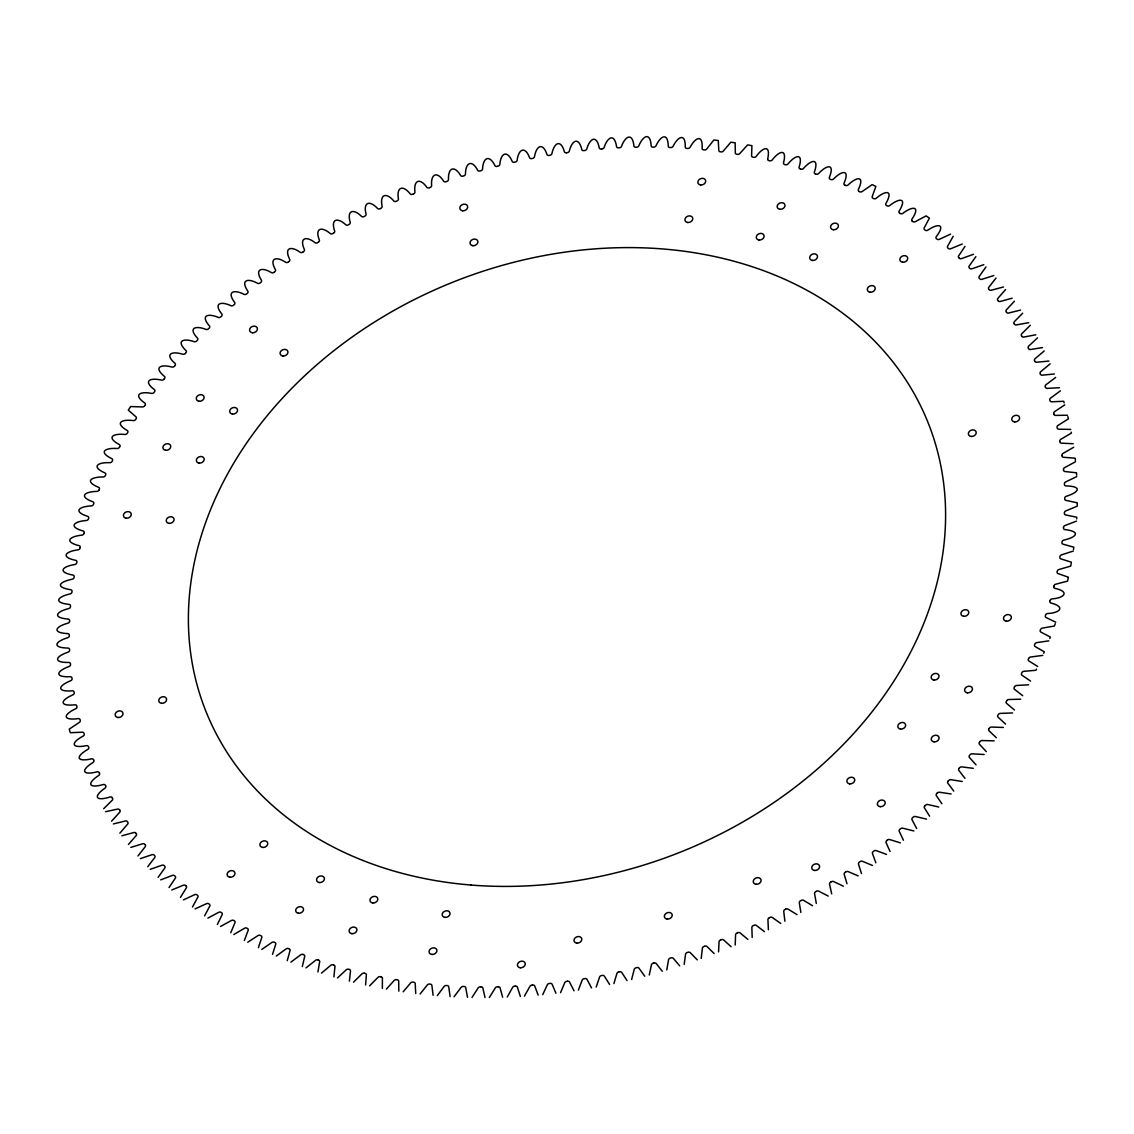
<?xml version="1.0" encoding="UTF-8"?>
<svg xmlns="http://www.w3.org/2000/svg" width="1134" height="1134" viewBox="0 0 1134 1134"><rect width="100%" height="100%" fill="white"/><g stroke="black" fill="none" stroke-linecap="round" stroke-linejoin="round"><path stroke-width="1.5" d="M752.182 937.435L751.856 927.555A2.155 1.701 -21.8 0 1 753.274 925.627L753.472 925.542M1077.286 502.816L1066.116 500.392A2.155 1.701 -21.8 0 1 1064.727 498.832L1064.727 498.294A2.155 1.701 -21.8 0 1 1066.116 496.352C1079.554 492.17 1082.332 486.231 1065.889 485.919A2.155 1.701 -21.8 0 1 1064.429 484.416L1064.401 483.878A2.155 1.701 -21.8 0 1 1065.719 481.907L1076.747 476.592M1077.272 503.779L1077.215 506.175L1065.903 510.881A2.155 1.701 -21.8 0 0 1064.429 512.795L1064.429 512.795M365.602 984.978L366.339 974.956A2.155 1.701 -21.8 0 0 364.978 973.369L364.609 973.284M69.571 621.106L69.585 620.667A2.155 1.701 -21.8 0 0 68.267 619.051C52.15 617.874 55.864 611.708 68.919 608.519A2.155 1.701 -21.8 0 0 70.464 606.633L70.506 606.123A2.155 1.701 -21.8 0 0 69.259 604.436C53 602.707 57.31 596.711 70.351 593.862A2.155 1.701 -21.8 0 0 71.952 592.033L72.023 591.48A2.155 1.701 -21.8 0 0 70.861 589.779C54.432 587.086 59.294 581.884 72.378 579.176A2.155 1.701 -21.8 0 0 74.064 577.39L74.149 576.837A2.155 1.701 -21.8 0 0 73.058 575.094C57.154 572.188 62.129 566.461 75.014 564.491A2.155 1.701 -21.8 0 0 76.758 562.733L76.857 562.251A2.155 1.701 -21.8 0 0 75.865 560.394C59.974 557.049 65.531 551.408 78.26 549.792A2.155 1.701 -21.8 0 0 80.06 548.076L80.145 547.694M69.571 621.177L69.571 621.177A2.155 1.701 -21.8 0 1 68.097 623.119C54.956 626.705 51.795 632.885 67.884 633.608A2.155 1.701 -21.8 0 1 69.273 635.168L69.273 635.706A2.155 1.701 -21.8 0 1 67.884 637.648C54.574 641.702 51.937 647.812 68.111 648.081A2.155 1.701 -21.8 0 1 69.571 649.584L69.599 650.122A2.155 1.701 -21.8 0 1 68.281 652.093C54.971 656.558 52.873 662.766 68.933 662.454A2.155 1.701 -21.8 0 1 70.478 663.9L70.521 664.439A2.155 1.701 -21.8 0 1 69.273 666.423C55.935 671.314 54.404 677.466 70.379 676.7A2.155 1.701 -21.8 0 1 71.981 678.104L72.052 678.628A2.155 1.701 -21.8 0 1 70.889 680.641C57.565 685.971 56.657 692.109 72.42 690.819A2.155 1.701 -21.8 0 1 74.093 692.165L74.192 692.69A2.155 1.701 -21.8 0 1 73.1 694.731C59.634 700.557 59.464 706.525 75.071 704.795A2.155 1.701 -21.8 0 1 76.814 706.071L76.914 706.595A2.155 1.701 -21.8 0 1 75.907 708.651C62.554 714.874 62.781 720.756 78.317 718.602A2.155 1.701 -21.8 0 1 80.117 719.821L80.245 720.331A2.155 1.701 -21.8 0 1 79.323 722.401L69.259 729.119L69.713 730.707L70.294 732.72L82.158 732.21A2.155 1.701 -21.8 0 1 84.015 733.372L84.171 733.882A2.155 1.701 -21.8 0 1 83.335 735.966C70.067 743.096 71.456 748.638 86.581 745.633A2.155 1.701 -21.8 0 1 88.509 746.725L88.693 747.221A2.155 1.701 -21.8 0 1 87.928 749.333C74.83 756.803 76.857 762.232 91.599 758.83A2.155 1.701 -21.8 0 1 93.583 759.865M1064.415 513.135L1064.415 513.234A2.155 1.701 -21.8 0 0 1065.733 514.949L1076.761 517.232L1076.662 518.918M349.371 981.123L350.505 971.073A2.155 1.701 -21.8 0 0 349.229 969.442M1063.522 527.664L1063.536 527.367A2.155 1.701 -21.8 0 1 1065.081 525.481L1076.52 521.101M1063.508 527.764L1063.494 527.877A2.155 1.701 -21.8 0 0 1064.741 529.564C1081.198 531.435 1076.861 537.204 1063.649 540.138A2.155 1.701 -21.8 0 0 1062.048 541.967L1061.977 542.491A2.155 1.701 -21.8 0 0 1063.153 544.221L1073.827 547.183L1073.487 549.607M718.545 951.851L719.069 941.844A2.155 1.701 -21.8 0 1 720.629 939.987M767.661 159.043C771.007 144.117 762.856 147.136 756.094 156.549A2.155 1.701 -21.8 0 1 753.614 157.3L753.019 157.187A2.155 1.701 -21.8 0 1 751.587 155.642L751.913 145.676L747.604 144.897L739.963 153.374A2.155 1.701 -21.8 0 1 737.398 154.337L736.788 154.238A2.155 1.701 -21.8 0 1 735.3 152.764L735.186 142.841L732.748 142.473L730.835 142.189L723.407 150.992A2.155 1.701 -21.8 0 1 720.983 151.885L720.359 151.8A2.155 1.701 -21.8 0 1 718.8 150.368L718.276 140.517L716.348 140.29L713.867 140.006L706.765 148.965A2.155 1.701 -21.8 0 1 704.37 149.929L703.817 149.872A2.155 1.701 -21.8 0 1 702.102 148.497C703.066 133.656 695.355 137.398 689.968 147.448A2.155 1.701 -21.8 0 1 687.587 148.483L686.991 148.441A2.155 1.701 -21.8 0 1 685.262 147.122C685.631 132.593 677.948 136.364 673.001 146.456A2.155 1.701 -21.8 0 1 670.662 147.548L670.024 147.519A2.155 1.701 -21.8 0 1 668.266 146.272C668.011 131.856 660.498 135.74 655.92 145.974A2.155 1.701 -21.8 0 1 653.609 147.122L652.971 147.122A2.155 1.701 -21.8 0 1 651.143 145.932C650.377 131.587 643.006 135.57 638.726 145.988A2.155 1.701 -21.8 0 1 636.457 147.222L635.805 147.222A2.155 1.701 -21.8 0 1 633.92 146.088C632.531 132.182 625.273 135.952 621.446 146.527A2.155 1.701 -21.8 0 1 619.207 147.817L618.569 147.845A2.155 1.701 -21.8 0 1 616.612 146.782C614.529 132.962 607.569 136.775 604.096 147.59A2.155 1.701 -21.8 0 1 601.899 148.923M1071.432 562.209L1060.942 558.906A2.155 1.701 -21.8 0 1 1059.851 557.163L1059.95 556.61A2.155 1.701 -21.8 0 1 1061.622 554.824L1073.274 551.067M684.185 964.368L685.531 954.318A2.155 1.701 -21.8 0 1 687.232 952.532L687.856 952.319A2.155 1.701 -21.8 0 1 690.237 952.688L697.282 959.86M1071.219 563.414L1070.709 566.093L1058.986 569.509A2.155 1.701 -21.8 0 0 1057.242 571.267L1057.129 571.819A2.155 1.701 -21.8 0 0 1058.135 573.606L1068.426 577.234M302.31 966.537L304.692 956.472A2.155 1.701 -21.8 0 0 303.643 954.7L303.331 954.587M666.778 969.91L668.536 959.846A2.155 1.701 -21.8 0 1 670.307 958.102L670.945 957.904A2.155 1.701 -21.8 0 1 673.284 958.358L679.691 965.856M1068.313 577.716L1067.548 581.118L1055.74 584.208A2.155 1.701 -21.8 0 0 1053.94 585.924L1053.84 586.335M287.242 960.696L290.02 950.646A2.155 1.701 -21.8 0 0 289.071 948.846L288.901 948.775M80.174 547.594L80.188 547.524A2.155 1.701 -21.8 0 0 79.267 545.709C63.476 541.825 69.543 536.368 82.087 535.12A2.155 1.701 -21.8 0 0 83.944 533.448M1053.812 586.476L1053.812 586.434A2.155 1.701 -21.8 0 0 1054.733 588.291C1070.17 591.594 1064.5 598.114 1051.913 598.88A2.155 1.701 -21.8 0 0 1050.056 600.552M649.258 974.971L651.426 964.892A2.155 1.701 -21.8 0 1 653.255 963.205L653.652 963.092M272.514 954.374L275.704 944.353A2.155 1.701 -21.8 0 0 274.825 942.51L274.825 942.51M1049.985 600.793L1049.9 601.063A2.155 1.701 -21.8 0 0 1050.736 602.962C1066.003 606.775 1059.95 613.111 1047.49 613.508A2.155 1.701 -21.8 0 0 1045.576 615.138L1045.392 615.677A2.155 1.701 -21.8 0 0 1046.158 617.576L1055.754 622.169M83.987 533.306L84.1 532.909A2.155 1.701 -21.8 0 0 83.264 531.038C67.7 526.672 74.121 521.342 86.51 520.492A2.155 1.701 -21.8 0 0 88.438 518.862L88.608 518.323A2.155 1.701 -21.8 0 0 87.842 516.424C72.434 511.462 79.238 506.402 91.514 505.906A2.155 1.701 -21.8 0 0 93.498 504.332L93.697 503.794A2.155 1.701 -21.8 0 0 93.016 501.866C78.062 496.423 84.866 491.546 97.099 491.405A2.155 1.701 -21.8 0 0 99.14 489.874M631.624 979.521L634.204 969.471A2.155 1.701 -21.8 0 1 636.089 967.812L636.727 967.642A2.155 1.701 -21.8 0 1 639.009 968.238L644.693 976.19M613.919 983.575L616.896 973.539A2.155 1.701 -21.8 0 1 618.838 971.937M1055.258 623.615L1054.407 626.025L1042.486 628.094A2.155 1.701 -21.8 0 0 1040.502 629.668L1040.303 630.206A2.155 1.701 -21.8 0 0 1040.984 632.134L1050.325 637.039L1049.772 638.47M596.158 987.119L599.546 977.125A2.155 1.701 -21.8 0 1 601.53 975.566M99.154 489.845L99.353 489.349A2.155 1.701 -21.8 0 0 98.757 487.379C83.973 481.426 91.131 476.776 103.265 476.989A2.155 1.701 -21.8 0 0 105.349 475.529L105.59 474.99A2.155 1.701 -21.8 0 0 105.079 473.006C90.55 466.513 98.048 462.119 109.984 462.7A2.155 1.701 -21.8 0 0 112.124 461.283L112.379 460.744A2.155 1.701 -21.8 0 0 111.954 458.731C97.708 451.814 105.448 447.647 117.27 448.525A2.155 1.701 -21.8 0 0 119.453 447.165L119.665 446.768M578.354 990.152L582.139 980.201A2.155 1.701 -21.8 0 1 584.194 978.699M1043.705 653.241L1044.315 651.823L1035.243 646.621A2.155 1.701 -21.8 0 1 1034.647 644.651L1034.86 644.126A2.155 1.701 -21.8 0 1 1036.901 642.595L1048.822 640.866M1042.77 655.395L1030.735 657.011A2.155 1.701 -21.8 0 0 1028.651 658.471L1028.651 658.471M217.374 924.451L222.136 914.684A2.155 1.701 -21.8 0 0 221.584 912.7L221.144 912.416A2.155 1.701 -21.8 0 0 218.635 912.36L207.876 918.115M1028.595 658.613L1028.467 658.882A2.155 1.701 -21.8 0 0 1028.921 660.994L1037.723 666.494M560.55 992.661L564.718 982.781A2.155 1.701 -21.8 0 1 566.816 981.335L567.383 981.25M1036.49 669.103L1035.923 670.279L1024.016 671.3A2.155 1.701 -21.8 0 0 1021.876 672.717L1021.621 673.256A2.155 1.701 -21.8 0 0 1022.046 675.269L1030.551 681.052M204.616 915.847L209.747 906.179A2.155 1.701 -21.8 0 0 209.294 904.181L208.84 903.855A2.155 1.701 -21.8 0 0 206.374 903.741L195.048 908.915M542.732 994.66L547.297 984.851A2.155 1.701 -21.8 0 1 549.451 983.461L550.089 983.391A2.155 1.701 -21.8 0 1 552.145 984.326L555.929 993.228M119.708 446.668L119.736 446.64A2.155 1.701 -21.8 0 0 119.396 444.599C105.533 437.143 113.443 433.216 125.094 434.492A2.155 1.701 -21.8 0 0 127.32 433.188L127.618 432.664A2.155 1.701 -21.8 0 0 127.377 430.608C113.91 422.713 121.891 418.999 133.472 420.615A2.155 1.701 -21.8 0 0 135.726 419.382L136.052 418.871A2.155 1.701 -21.8 0 0 135.896 416.788L128.298 410.168L129.474 408.368L130.665 406.553L142.36 406.936A2.155 1.701 -21.8 0 0 144.656 405.745L144.684 405.717M1014.462 687.006L1014.306 687.303A2.155 1.701 -21.8 0 0 1014.604 689.401L1022.698 695.709M180.434 897.405L186.302 887.95A2.155 1.701 -21.8 0 0 186.019 885.895M1006.623 700.911L1006.397 701.294A2.155 1.701 -21.8 0 0 1006.623 703.392L1014.406 709.969M507.238 997.084L512.554 987.473A2.155 1.701 -21.8 0 1 514.793 986.183L515.12 986.169M1012.577 712.946L1000.528 713.385A2.155 1.701 -21.8 0 0 998.274 714.618L997.991 715.072A2.155 1.701 -21.8 0 0 998.104 717.212L1005.56 724.059M169.037 887.568L175.274 878.24A2.155 1.701 -21.8 0 0 175.075 876.171L174.679 875.802A2.155 1.701 -21.8 0 0 172.283 875.462L160.73 879.856M964.963 246.432L958.825 255.618A2.155 1.701 -21.8 0 0 958.925 257.829M158.122 877.333L164.714 868.148A2.155 1.701 -21.8 0 0 164.614 866.064L164.232 865.681A2.155 1.701 -21.8 0 0 161.864 865.27L150.198 869.339M975.878 256.667L969.286 265.852A2.155 1.701 -21.8 0 0 969.386 267.936L969.698 268.248A2.155 1.701 -21.8 0 0 972.136 268.73L983.802 264.661M144.783 405.561L145.01 405.249A2.155 1.701 -21.8 0 0 144.939 403.151C132.465 394.462 140.559 391.117 151.772 393.441A2.155 1.701 -21.8 0 0 154.111 392.321L154.479 391.825A2.155 1.701 -21.8 0 0 154.493 389.713C142.317 380.457 150.624 377.494 161.694 380.159A2.155 1.701 -21.8 0 0 164.061 379.096L164.317 378.756M989.061 728.666L989.344 728.255A2.155 1.701 -21.8 0 1 991.64 727.064L1003.335 727.447M472.027 997.424L478.08 988.026A2.155 1.701 -21.8 0 1 480.391 986.878L480.915 986.878M994.149 740.842L982.228 740.559A2.155 1.701 -21.8 0 0 979.889 741.679L979.578 742.118M147.718 866.73L154.649 857.701A2.155 1.701 -21.8 0 0 154.635 855.603L154.635 855.603M986.282 751.629L979.507 744.287A2.155 1.701 -21.8 0 1 979.535 742.175M984.142 754.493L972.306 753.841A2.155 1.701 -21.8 0 0 969.939 754.904L969.584 755.357A2.155 1.701 -21.8 0 0 969.457 757.512L976.048 764.883M164.373 378.699L164.444 378.614A2.155 1.701 -21.8 0 0 164.543 376.488C152.92 366.892 161.184 364.028 172.113 367.104A2.155 1.701 -21.8 0 0 174.508 366.112L174.523 366.069M437.285 995.666L444.032 986.552A2.155 1.701 -21.8 0 1 446.413 985.517L447.037 985.559A2.155 1.701 -21.8 0 1 448.738 986.878L450.099 996.559M128.44 844.447L136.037 835.744A2.155 1.701 -21.8 0 0 136.193 833.618L136.052 833.433M1005.56 289.553L997.963 298.27A2.155 1.701 -21.8 0 0 997.807 300.382M174.65 365.928L174.905 365.63A2.155 1.701 -21.8 0 0 175.09 363.504C164.005 353.567 172.17 350.916 182.999 354.29A2.155 1.701 -21.8 0 0 185.423 353.354M959.279 768.157L959.492 767.888A2.155 1.701 -21.8 0 1 961.887 766.896L973.27 768.328M959.151 768.313L959.095 768.37A2.155 1.701 -21.8 0 0 958.91 770.496L964.963 778.321M420.133 993.994L427.234 985.035A2.155 1.701 -21.8 0 1 429.63 984.071L430.254 984.128A2.155 1.701 -21.8 0 1 431.898 985.503L433.103 995.312M1014.406 301.219L1006.496 309.738A2.155 1.701 -21.8 0 0 1006.241 311.864L1006.269 311.893M948.336 780.901L948.577 780.646A2.155 1.701 -21.8 0 1 951.001 779.71L962.242 781.482M185.551 353.213L185.834 352.887A2.155 1.701 -21.8 0 0 186.118 350.76C175.444 340.37 183.722 337.989 194.368 341.731A2.155 1.701 -21.8 0 0 196.806 340.88L197.245 340.413A2.155 1.701 -21.8 0 0 197.614 338.286C187.592 327.712 195.714 325.345 206.175 329.455A2.155 1.701 -21.8 0 0 208.642 328.662L209.095 328.208A2.155 1.701 -21.8 0 0 209.549 326.082C200.038 315.224 208.004 312.998 218.437 317.463A2.155 1.701 -21.8 0 0 220.917 316.74L221.385 316.301A2.155 1.701 -21.8 0 0 221.924 314.175C213.036 303.09 220.889 300.921 231.123 305.783A2.155 1.701 -21.8 0 0 233.618 305.131L234.1 304.706A2.155 1.701 -21.8 0 0 234.724 302.58C226.276 291.211 234.1 289.198 244.207 294.415A2.155 1.701 -21.8 0 0 246.716 293.834L247.212 293.423A2.155 1.701 -21.8 0 0 247.921 291.31C240.039 279.729 247.864 277.858 257.687 283.372A2.155 1.701 -21.8 0 0 260.21 282.876L260.721 282.465A2.155 1.701 -21.8 0 0 261.515 280.367C254.172 268.673 261.94 266.802 271.55 272.684A2.155 1.701 -21.8 0 0 274.074 272.259M948.166 781.113L948.208 781.057A2.155 1.701 -21.8 0 0 947.882 783.24L953.765 791.078M403.165 991.811L410.593 983.008A2.155 1.701 -21.8 0 1 413.017 982.115L413.641 982.2A2.155 1.701 -21.8 0 1 415.2 983.632L415.724 993.483M951.114 793.97L939.632 792.269A2.155 1.701 -21.8 0 0 937.194 793.12L937.166 793.148M1022.698 313.197L1014.476 321.532A2.155 1.701 -21.8 0 0 1014.15 323.658L1014.292 323.885M937.138 793.176L936.755 793.587A2.155 1.701 -21.8 0 0 936.386 795.714L941.9 803.765M386.396 989.103L394.15 980.485A2.155 1.701 -21.8 0 1 396.602 979.663M924.961 805.735L925.358 805.338A2.155 1.701 -21.8 0 1 927.825 804.545L938.768 807.011M926.535 819.131L915.563 816.537A2.155 1.701 -21.8 0 0 913.083 817.26L912.615 817.699A2.155 1.701 -21.8 0 0 912.076 819.825L916.626 828.472M353.539 982.157L361.902 973.922A2.155 1.701 -21.8 0 1 364.397 973.241M913.891 830.967L902.877 828.217A2.155 1.701 -21.8 0 0 900.382 828.869L899.9 829.294A2.155 1.701 -21.8 0 0 899.276 831.42L903.444 840.251M1044.216 350.945L1035.144 358.642A2.155 1.701 -21.8 0 0 1034.548 360.768L1034.662 360.995M337.493 977.933L346.153 969.896A2.155 1.701 -21.8 0 1 348.648 969.272L349.045 969.386M900.396 842.874L889.793 839.585A2.155 1.701 -21.8 0 0 887.284 840.166M887.256 840.195L886.887 840.507A2.155 1.701 -21.8 0 0 886.079 842.69L890.077 851.506M1055.669 377.452L1046.072 384.667A2.155 1.701 -21.8 0 0 1045.307 386.779L1045.321 386.807M875.859 862.79L872.556 853.774A2.155 1.701 -21.8 0 1 873.279 851.535L873.761 851.152A2.155 1.701 -21.8 0 1 876.313 850.628L886.49 854.412M274.428 271.99L274.598 271.862A2.155 1.701 -21.8 0 0 275.477 269.779C268.772 257.843 276.313 256.029 285.768 262.351A2.155 1.701 -21.8 0 0 288.291 261.997L288.631 261.756M861.486 873.534L858.523 864.221A2.155 1.701 -21.8 0 1 859.402 862.138L859.926 861.741A2.155 1.701 -21.8 0 1 862.45 861.316L872.4 865.426M858.183 875.902L848.232 871.649A2.155 1.701 -21.8 0 0 845.709 872.003L845.709 872.003M1064.741 404.881L1054.677 411.599A2.155 1.701 -21.8 0 0 1053.755 413.669L1053.812 413.924M288.801 261.642L288.83 261.614A2.155 1.701 -21.8 0 0 289.794 259.544C283.713 247.481 291.055 245.653 300.326 252.4A2.155 1.701 -21.8 0 0 302.849 252.117L302.92 252.06M845.51 872.145L845.269 872.315A2.155 1.701 -21.8 0 0 844.206 874.456L846.999 883.726M276.299 956.047L286.009 948.945A2.155 1.701 -21.8 0 1 288.532 948.605M843.384 886.193L833.674 881.6A2.155 1.701 -21.8 0 0 831.151 881.883L830.811 882.11M303.019 252.003L303.402 251.748A2.155 1.701 -21.8 0 0 304.451 249.693C298.951 237.587 306.194 235.659 315.224 242.818A2.155 1.701 -21.8 0 0 317.733 242.605L318.115 242.364M830.627 882.224L830.698 882.181A2.155 1.701 -21.8 0 0 829.564 884.307L831.69 893.875M261.826 949.385L271.777 942.524A2.155 1.701 -21.8 0 1 274.3 942.269L274.4 942.311M828.231 896.073L818.776 891.182A2.155 1.701 -21.8 0 0 816.267 891.395M318.257 242.279L318.257 242.279A2.155 1.701 -21.8 0 0 319.419 240.224C314.543 228.047 321.588 226.091 330.405 233.647A2.155 1.701 -21.8 0 0 332.928 233.505L333.311 233.278M816.196 891.437L815.771 891.693A2.155 1.701 -21.8 0 0 814.581 893.776L816.31 903.458M247.736 942.241L257.914 935.649A2.155 1.701 -21.8 0 1 260.423 935.465L260.933 935.72A2.155 1.701 -21.8 0 1 261.741 937.605L258.382 947.684M333.453 233.193L333.453 233.193A2.155 1.701 -21.8 0 0 334.7 231.152C330.419 218.919 337.322 216.934 345.898 224.858A2.155 1.701 -21.8 0 0 348.393 224.801L348.974 224.489A2.155 1.701 -21.8 0 0 350.25 222.491C346.565 210.314 353.397 208.146 361.647 216.509A2.155 1.701 -21.8 0 0 364.127 216.509L364.723 216.211A2.155 1.701 -21.8 0 0 366.084 214.255C362.908 202.065 369.641 199.853 377.65 208.571A2.155 1.701 -21.8 0 0 380.117 208.656M800.873 912.473L799.3 902.848A2.155 1.701 -21.8 0 1 800.505 900.835L801.072 900.495A2.155 1.701 -21.8 0 1 803.595 900.353L812.525 905.712M797.018 914.642L788.102 909.142A2.155 1.701 -21.8 0 0 785.607 909.199M785.536 909.241L785.026 909.511A2.155 1.701 -21.8 0 0 783.75 911.509L784.898 921.233M769.462 917.689L769.83 917.505A2.155 1.701 -21.8 0 1 772.353 917.491L780.716 923.43M769.391 917.732L769.277 917.789A2.155 1.701 -21.8 0 0 767.931 919.745L768.398 929.696M380.273 208.585L380.726 208.373A2.155 1.701 -21.8 0 0 382.144 206.445C379.564 194.268 386.184 191.901 393.881 201.087A2.155 1.701 -21.8 0 0 396.333 201.242L396.943 200.973A2.155 1.701 -21.8 0 0 398.431 199.074C396.29 186.841 402.967 184.558 410.324 194.027A2.155 1.701 -21.8 0 0 412.748 194.268M753.614 925.472L753.883 925.344A2.155 1.701 -21.8 0 1 756.35 925.429L764.415 931.638M737.44 932.857L737.057 933.027A2.155 1.701 -21.8 0 0 735.569 934.926L735.201 944.991M950.547 234.114L939.448 239.288A2.155 1.701 -21.8 0 1 936.996 239.104L936.571 238.764A2.155 1.701 -21.8 0 1 936.202 236.737C946.025 223.894 938.428 222.973 927.626 230.259A2.155 1.701 -21.8 0 1 925.16 230.145L924.706 229.819A2.155 1.701 -21.8 0 1 924.253 227.821L929.384 218.153L927.768 217.019L926.124 215.885L915.365 221.64A2.155 1.701 -21.8 0 1 912.884 221.612L912.445 221.314M183.453 899.886L194.552 894.712A2.155 1.701 -21.8 0 1 197.004 894.896L197.429 895.236A2.155 1.701 -21.8 0 1 197.798 897.263L192.482 906.987M413.017 194.155L413.371 194.013A2.155 1.701 -21.8 0 0 414.931 192.156C413.442 180.079 419.892 177.443 426.951 187.436A2.155 1.701 -21.8 0 0 429.361 187.748M720.785 939.93L721.252 939.732A2.155 1.701 -21.8 0 1 723.676 939.973L731.104 946.72M429.673 187.62L429.984 187.507A2.155 1.701 -21.8 0 0 431.615 185.678C430.665 173.7 437.086 170.851 443.763 181.312A2.155 1.701 -21.8 0 0 446.144 181.681L446.768 181.468A2.155 1.701 -21.8 0 0 448.469 179.682C447.987 167.69 454.309 164.855 460.716 175.642A2.155 1.701 -21.8 0 0 463.069 176.096L463.693 175.898A2.155 1.701 -21.8 0 0 465.464 174.154C465.493 162.346 471.9 159.256 477.797 170.454A2.155 1.701 -21.8 0 0 480.107 170.979L480.745 170.795A2.155 1.701 -21.8 0 0 482.574 169.108C483.013 157.343 489.477 154.281 494.991 165.762A2.155 1.701 -21.8 0 0 497.273 166.358M704.398 946.351L704.016 946.493A2.155 1.701 -21.8 0 0 702.385 948.322L701.181 958.443M140.333 858.636L151.942 854.724A2.155 1.701 -21.8 0 1 154.267 855.206L154.337 855.277M130.821 847.41L142.515 843.809A2.155 1.701 -21.8 0 1 144.812 844.362L144.826 844.391M497.316 166.344L497.911 166.188A2.155 1.701 -21.8 0 0 499.796 164.529C500.732 152.92 507.238 149.66 512.27 161.538A2.155 1.701 -21.8 0 0 514.51 162.205L515.162 162.063A2.155 1.701 -21.8 0 0 517.104 160.461C518.522 149.008 525.07 145.549 529.621 157.824A2.155 1.701 -21.8 0 0 531.818 158.562L532.47 158.434A2.155 1.701 -21.8 0 0 534.454 156.875C536.325 145.506 542.888 141.963 547.013 154.607A2.155 1.701 -21.8 0 0 549.168 155.415L549.82 155.301A2.155 1.701 -21.8 0 0 551.861 153.799C554.214 142.558 560.82 138.816 564.434 151.885A2.155 1.701 -21.8 0 0 566.532 152.764M1012.166 298.171L1000.386 301.431A2.155 1.701 -21.8 0 1 998.133 300.808L997.991 300.623M121.834 835.829L133.614 832.569A2.155 1.701 -21.8 0 1 135.867 833.192L135.896 833.221M619.249 971.852L619.49 971.795A2.155 1.701 -21.8 0 1 621.73 972.462L627.045 980.612M1020.6 310.064L1008.764 312.998A2.155 1.701 -21.8 0 1 1006.553 312.304L1006.51 312.247M113.4 823.936L125.236 821.002A2.155 1.701 -21.8 0 1 127.447 821.696L127.759 822.136A2.155 1.701 -21.8 0 1 127.504 824.262L119.878 833.164M609.61 984.482L604.379 976.176A2.155 1.701 -21.8 0 0 602.182 975.438M105.519 811.717L117.397 809.137A2.155 1.701 -21.8 0 1 119.566 809.889L119.68 810.059M584.79 978.599L584.832 978.585A2.155 1.701 -21.8 0 1 586.987 979.393L591.551 987.941M1035.81 334.785L1023.903 337.039A2.155 1.701 -21.8 0 1 1021.762 336.203M574.031 990.804L569.566 982.115A2.155 1.701 -21.8 0 0 567.468 981.236M566.575 152.75L567.184 152.665A2.155 1.701 -21.8 0 0 569.282 151.219C571.99 140.134 578.751 136.449 581.855 149.674A2.155 1.701 -21.8 0 0 583.911 150.609L584.506 150.553A2.155 1.701 -21.8 0 0 586.703 149.149C589.85 138.206 596.711 134.365 599.262 147.973A2.155 1.701 -21.8 0 0 601.261 148.979L601.743 148.937M1042.557 347.585L1030.636 349.485A2.155 1.701 -21.8 0 1 1028.552 348.592L1028.552 348.592M1028.609 684.808L1016.73 685.475A2.155 1.701 -21.8 0 0 1014.547 686.835M532.427 985.049L532.739 985.021A2.155 1.701 -21.8 0 1 534.738 986.027L538.14 995.085M1054.322 373.965L1042.401 375.17A2.155 1.701 -21.8 0 1 1040.417 374.135M524.39 996.176L529.904 986.41A2.155 1.701 -21.8 0 1 532.101 985.077M1020.728 699.182L1008.906 699.508A2.155 1.701 -21.8 0 0 1006.68 700.812M515.19 986.169L515.36 986.155A2.155 1.701 -21.8 0 1 517.388 987.232L520.364 996.432M498.067 986.778L497.585 986.778A2.155 1.701 -21.8 0 0 495.274 988.012L489.307 997.523M1067.491 415.242L1055.683 415.398A2.155 1.701 -21.8 0 1 1053.883 414.179L1053.84 413.995M1070.666 429.403L1058.929 429.205A2.155 1.701 -21.8 0 1 1057.2 427.929L1057.086 427.447A2.155 1.701 -21.8 0 1 1058.093 425.349L1068.37 418.9L1067.831 416.617M454.025 996.772L460.999 987.544A2.155 1.701 -21.8 0 1 463.338 986.452L463.976 986.481A2.155 1.701 -21.8 0 1 465.734 987.728L467.506 997.31M1073.232 443.72L1061.58 443.181A2.155 1.701 -21.8 0 1 1059.907 441.835M396.829 979.691L397.212 979.762A2.155 1.701 -21.8 0 1 398.7 981.236L398.814 991.159M382.356 988.38L382.413 978.359A2.155 1.701 -21.8 0 0 380.981 976.813M380.826 976.785L380.5 976.714A2.155 1.701 -21.8 0 0 377.906 977.451L369.585 985.829M333.906 976.898L334.941 966.692A2.155 1.701 -21.8 0 0 333.75 965.006L333.566 964.949M800.717 169.136L800.25 168.994A2.155 1.701 -21.8 0 1 799.059 167.308C803.652 152.424 795.402 154.904 787.846 164.104A2.155 1.701 -21.8 0 1 785.352 164.728L784.771 164.572A2.155 1.701 -21.8 0 1 783.495 162.927C787.407 148.285 779.384 150.609 772.226 159.951A2.155 1.701 -21.8 0 1 769.603 160.759L769.022 160.631A2.155 1.701 -21.8 0 1 767.661 159.043M321.475 973.114L330.66 965.388A2.155 1.701 -21.8 0 1 333.169 964.836M317.945 971.966L319.66 961.816A2.155 1.701 -21.8 0 0 318.541 960.101L318.044 959.931M815.488 173.913L816.026 174.097A2.155 1.701 -21.8 0 0 818.535 173.615C826.587 164.926 835.177 162.786 829.323 177.528A2.155 1.701 -21.8 0 0 830.357 179.3L830.868 179.498A2.155 1.701 -21.8 0 0 833.433 179.101C841.825 170.554 850.259 168.782 843.979 183.354A2.155 1.701 -21.8 0 0 844.943 185.154L845 185.182M306.01 967.883L315.465 960.385A2.155 1.701 -21.8 0 1 317.988 959.903M303.132 954.502L303.161 954.516A2.155 1.701 -21.8 0 0 300.567 954.899L290.871 962.156M845.142 185.239L845.468 185.395A2.155 1.701 -21.8 0 0 847.991 185.055C856.737 176.635 865.129 175.26 858.296 189.647A2.155 1.701 -21.8 0 0 859.175 191.49L859.203 191.504M859.303 191.547L859.7 191.731A2.155 1.701 -21.8 0 0 862.223 191.476L872.174 184.615L875.859 186.43L872.329 196.239A2.155 1.701 -21.8 0 0 873.067 198.28L873.478 198.493A2.155 1.701 -21.8 0 0 876.086 198.351C885.583 190.243 893.776 189.591 885.867 203.596A2.155 1.701 -21.8 0 0 886.575 205.509L887.071 205.793A2.155 1.701 -21.8 0 0 889.58 205.679C899.418 197.812 907.554 197.458 899.064 211.236A2.155 1.701 -21.8 0 0 899.701 213.192L899.73 213.206M244.377 940.44L248.133 930.404A2.155 1.701 -21.8 0 0 247.425 928.491L247.084 928.292A2.155 1.701 -21.8 0 0 244.42 928.321L233.817 934.515M230.769 932.729L234.936 922.764A2.155 1.701 -21.8 0 0 234.299 920.808L233.817 920.51A2.155 1.701 -21.8 0 0 231.322 920.553L220.535 926.464M900.027 213.39L900.183 213.49A2.155 1.701 -21.8 0 0 902.678 213.447C912.842 205.778 920.893 205.807 911.864 219.316A2.155 1.701 -21.8 0 0 912.416 221.3M747.873 939.406L740.119 932.913A2.155 1.701 -21.8 0 0 737.667 932.758M953.198 236.283L947.698 246.05A2.155 1.701 -21.8 0 0 947.981 248.105L948.35 248.417A2.155 1.701 -21.8 0 0 950.816 248.715L962.242 244.008M185.948 885.838L185.707 885.626A2.155 1.701 -21.8 0 0 183.184 885.285L171.758 889.992M714.136 953.566L707.049 946.564A2.155 1.701 -21.8 0 0 704.639 946.252M959.321 258.198L959.251 258.127A2.155 1.701 -21.8 0 0 961.717 258.538L973.44 254.314M996.332 737.724L989.061 730.849A2.155 1.701 -21.8 0 1 988.99 728.751M985.956 266.915L979.351 276.299A2.155 1.701 -21.8 0 0 979.365 278.397M979.705 278.78L979.733 278.794A2.155 1.701 -21.8 0 0 982.072 279.276L993.823 275.534M996.021 278.057L988.919 287.115A2.155 1.701 -21.8 0 0 988.848 289.227L988.99 289.397M137.979 855.943L145.081 846.885A2.155 1.701 -21.8 0 0 145.152 844.773L145.01 844.603M662.256 971.271L656.203 963.546A2.155 1.701 -21.8 0 0 653.893 963.021M989.174 289.609L989.188 289.638A2.155 1.701 -21.8 0 0 991.485 290.191L1003.477 286.959M111.571 821.2L119.524 812.468A2.155 1.701 -21.8 0 0 119.85 810.342L119.708 810.115M1014.32 323.941L1014.434 324.111A2.155 1.701 -21.8 0 0 1016.603 324.863L1028.736 322.68M1030.31 325.288L1021.918 333.623A2.155 1.701 -21.8 0 0 1021.507 335.749L1021.706 336.089M103.69 808.712L112.082 800.377A2.155 1.701 -21.8 0 0 112.493 798.251L112.45 798.166M112.365 798.024L112.238 797.797A2.155 1.701 -21.8 0 0 110.097 796.961C96.064 801.511 92.407 796.876 105.193 788.002A2.155 1.701 -21.8 0 0 105.689 785.876M929.596 816.168L924.451 807.918A2.155 1.701 -21.8 0 1 924.905 805.792M1037.497 337.875L1028.807 345.998A2.155 1.701 -21.8 0 0 1028.311 348.124L1028.439 348.379M105.618 785.734L105.448 785.408A2.155 1.701 -21.8 0 0 103.364 784.515C89.132 788.669 86 783.736 98.856 775.358A2.155 1.701 -21.8 0 0 99.452 773.232L99.452 773.232M99.409 773.147L99.239 772.793A2.155 1.701 -21.8 0 0 97.198 771.8C82.612 775.613 80.046 770.44 93.101 762.459A2.155 1.701 -21.8 0 0 93.782 760.347L93.612 759.922M1034.69 361.066L1034.761 361.207A2.155 1.701 -21.8 0 0 1036.802 362.2L1048.922 361.08M1050.141 363.858L1040.899 371.541A2.155 1.701 -21.8 0 0 1040.218 373.653L1040.374 374.022M1045.392 386.992L1045.491 387.275A2.155 1.701 -21.8 0 0 1047.419 388.367L1059.383 387.729M1060.432 390.833L1050.665 398.034A2.155 1.701 -21.8 0 0 1049.829 400.118L1049.985 400.628A2.155 1.701 -21.8 0 0 1051.842 401.79L1063.706 401.28L1064.16 402.853M502.66 997.254L500.08 987.912A2.155 1.701 -21.8 0 0 498.195 986.778M485.026 997.551L482.857 988.083A2.155 1.701 -21.8 0 0 481.029 986.878M1071.219 432.167L1071.389 433.089L1060.9 439.269A2.155 1.701 -21.8 0 0 1059.808 441.31L1059.836 441.409M1073.756 447.221L1063.111 453.359A2.155 1.701 -21.8 0 0 1061.948 455.372L1061.977 455.57M1062.005 455.769L1062.019 455.896A2.155 1.701 -21.8 0 0 1063.621 457.3L1075.174 458.193L1075.443 460.546M1075.556 461.722L1064.727 467.577A2.155 1.701 -21.8 0 0 1063.479 469.575L1063.508 469.972M1063.508 470L1063.522 470.071A2.155 1.701 -21.8 0 0 1065.067 471.546L1076.506 472.793L1076.662 475.174M815.459 173.899A2.155 1.701 -21.8 0 1 814.34 172.184C819.499 157.371 811.15 159.653 803.34 168.612A2.155 1.701 -21.8 0 1 800.831 169.164M470.908 885.03A388.863 306.846 -21.8 0 0 932.191 433.741A388.863 306.846 -21.8 0 0 297.902 382.243A388.863 306.846 -21.8 0 0 470.908 885.03M687.799 222.491A4.054 3.204 -21.8 0 0 692.661 217.841A4.054 3.204 -21.8 0 0 686.084 217.232A4.054 3.204 -21.8 0 0 687.799 222.491M472.906 245.695A4.054 3.204 -21.8 0 0 477.768 241.032A4.054 3.204 -21.8 0 0 471.191 240.422A4.054 3.204 -21.8 0 0 472.906 245.695M282.961 356.005A4.054 3.204 -21.8 0 0 287.823 351.342A4.054 3.204 -21.8 0 0 281.232 350.732A4.054 3.204 -21.8 0 0 282.961 356.005M169.094 523.369A4.054 3.204 -21.8 0 0 173.956 518.706A4.054 3.204 -21.8 0 0 167.378 518.096A4.054 3.204 -21.8 0 0 169.094 523.369M161.623 703.335A4.054 3.204 -21.8 0 0 166.485 698.686A4.054 3.204 -21.8 0 0 159.908 698.076A4.054 3.204 -21.8 0 0 161.623 703.335M262.776 847.452A4.054 3.204 -21.8 0 0 267.638 842.789A4.054 3.204 -21.8 0 0 261.061 842.179A4.054 3.204 -21.8 0 0 262.776 847.452M445.038 917.392A4.054 3.204 -21.8 0 0 449.914 912.742A4.054 3.204 -21.8 0 0 443.323 912.133A4.054 3.204 -21.8 0 0 445.038 917.392M849.749 783.877A4.054 3.204 -21.8 0 0 854.625 779.214A4.054 3.204 -21.8 0 0 848.034 778.604A4.054 3.204 -21.8 0 0 849.749 783.877M963.787 616.315A4.054 3.204 -21.8 0 0 968.663 611.665A4.054 3.204 -21.8 0 0 962.071 611.056A4.054 3.204 -21.8 0 0 963.787 616.315M971.228 436.477A4.054 3.204 -21.8 0 0 976.091 431.827A4.054 3.204 -21.8 0 0 969.513 431.218A4.054 3.204 -21.8 0 0 971.228 436.477M870.203 292.232A4.054 3.204 -21.8 0 0 875.079 287.568A4.054 3.204 -21.8 0 0 868.488 286.959A4.054 3.204 -21.8 0 0 870.203 292.232M667.231 919.093A4.054 3.204 -21.8 0 0 672.093 914.429A4.054 3.204 -21.8 0 0 665.502 913.82A4.054 3.204 -21.8 0 0 667.231 919.093M520.293 967.784A4.054 3.204 -21.8 0 0 525.155 963.12A4.054 3.204 -21.8 0 0 518.578 962.511A4.054 3.204 -21.8 0 0 520.293 967.784M756.109 884.279A4.054 3.204 -21.8 0 0 760.985 879.63A4.054 3.204 -21.8 0 0 754.394 879.02A4.054 3.204 -21.8 0 0 756.109 884.279M576.837 943.134A4.054 3.204 -21.8 0 0 581.699 938.484A4.054 3.204 -21.8 0 0 575.122 937.875A4.054 3.204 -21.8 0 0 576.837 943.134M814.623 870.458A4.054 3.204 -21.8 0 0 819.485 865.795A4.054 3.204 -21.8 0 0 812.908 865.185A4.054 3.204 -21.8 0 0 814.623 870.458M779.909 209.308A4.054 3.204 -21.8 0 0 784.912 204.744A4.054 3.204 -21.8 0 0 778.378 203.978A4.054 3.204 -21.8 0 0 779.909 209.308M1006.382 621.191A4.054 3.204 -21.8 0 0 1011.244 616.527A4.054 3.204 -21.8 0 0 1004.653 615.918A4.054 3.204 -21.8 0 0 1006.382 621.191M372.732 902.976A4.054 3.204 -21.8 0 0 377.735 898.411A4.054 3.204 -21.8 0 0 371.201 897.646A4.054 3.204 -21.8 0 0 372.732 902.976M351.852 933.679A4.054 3.204 -21.8 0 0 356.856 929.115A4.054 3.204 -21.8 0 0 350.321 928.349A4.054 3.204 -21.8 0 0 351.852 933.679M319.334 882.55A4.054 3.204 -21.8 0 0 324.324 877.985A4.054 3.204 -21.8 0 0 317.789 877.22A4.054 3.204 -21.8 0 0 319.334 882.55M298.455 913.253A4.054 3.204 -21.8 0 0 303.444 908.688A4.054 3.204 -21.8 0 0 296.91 907.923A4.054 3.204 -21.8 0 0 298.455 913.253M199.031 401.28A4.054 3.204 -21.8 0 0 204.021 396.716A4.054 3.204 -21.8 0 0 197.486 395.95A4.054 3.204 -21.8 0 0 199.031 401.28M232.47 414.08A4.054 3.204 -21.8 0 0 237.46 409.516A4.054 3.204 -21.8 0 0 230.925 408.75A4.054 3.204 -21.8 0 0 232.47 414.08M165.677 450.311A4.054 3.204 -21.8 0 0 170.667 445.747A4.054 3.204 -21.8 0 0 164.132 444.982A4.054 3.204 -21.8 0 0 165.677 450.311M199.116 463.111A4.054 3.204 -21.8 0 0 204.106 458.547A4.054 3.204 -21.8 0 0 197.571 457.782A4.054 3.204 -21.8 0 0 199.116 463.111M833.32 229.734A4.054 3.204 -21.8 0 0 838.324 225.17A4.054 3.204 -21.8 0 0 831.789 224.404A4.054 3.204 -21.8 0 0 833.32 229.734M812.44 260.437A4.054 3.204 -21.8 0 0 817.43 255.873A4.054 3.204 -21.8 0 0 810.895 255.107A4.054 3.204 -21.8 0 0 812.44 260.437M759.029 240.011A4.054 3.204 -21.8 0 0 764.033 235.447A4.054 3.204 -21.8 0 0 757.498 234.681A4.054 3.204 -21.8 0 0 759.029 240.011M934.019 741.849A4.054 3.204 -21.8 0 0 939.009 737.284A4.054 3.204 -21.8 0 0 932.474 736.519A4.054 3.204 -21.8 0 0 934.019 741.849M900.58 729.063A4.054 3.204 -21.8 0 0 905.57 724.498A4.054 3.204 -21.8 0 0 899.035 723.733A4.054 3.204 -21.8 0 0 900.58 729.063M967.373 692.817A4.054 3.204 -21.8 0 0 972.362 688.253A4.054 3.204 -21.8 0 0 965.828 687.487A4.054 3.204 -21.8 0 0 967.373 692.817M933.92 680.031A4.054 3.204 -21.8 0 0 938.924 675.467A4.054 3.204 -21.8 0 0 932.389 674.702A4.054 3.204 -21.8 0 0 933.92 680.031M126.285 518.238A4.054 3.204 -21.8 0 0 131.147 513.574A4.054 3.204 -21.8 0 0 124.57 512.965A4.054 3.204 -21.8 0 0 126.285 518.238M118.035 717.51A4.054 3.204 -21.8 0 0 122.897 712.847A4.054 3.204 -21.8 0 0 116.32 712.237A4.054 3.204 -21.8 0 0 118.035 717.51M229.989 877.234A4.054 3.204 -21.8 0 0 234.866 872.585A4.054 3.204 -21.8 0 0 228.274 871.961A4.054 3.204 -21.8 0 0 229.989 877.234M431.926 954.459A4.054 3.204 -21.8 0 0 436.803 949.796A4.054 3.204 -21.8 0 0 430.211 949.186A4.054 3.204 -21.8 0 0 431.926 954.459M880.225 806.671A4.054 3.204 -21.8 0 0 885.087 802.007A4.054 3.204 -21.8 0 0 878.51 801.398A4.054 3.204 -21.8 0 0 880.225 806.671M1014.618 421.919A4.054 3.204 -21.8 0 0 1019.494 417.269A4.054 3.204 -21.8 0 0 1012.903 416.66A4.054 3.204 -21.8 0 0 1014.618 421.919M700.727 184.97A4.054 3.204 -21.8 0 0 705.589 180.306A4.054 3.204 -21.8 0 0 699.012 179.696A4.054 3.204 -21.8 0 0 700.727 184.97M462.7 210.782A4.054 3.204 -21.8 0 0 467.562 206.119A4.054 3.204 -21.8 0 0 460.985 205.509A4.054 3.204 -21.8 0 0 462.7 210.782M252.428 332.758A4.054 3.204 -21.8 0 0 257.305 328.109A4.054 3.204 -21.8 0 0 250.713 327.499A4.054 3.204 -21.8 0 0 252.428 332.758M902.749 262.252A4.054 3.204 -21.8 0 0 907.611 257.602A4.054 3.204 -21.8 0 0 901.034 256.979A4.054 3.204 -21.8 0 0 902.749 262.252"/></g></svg>
